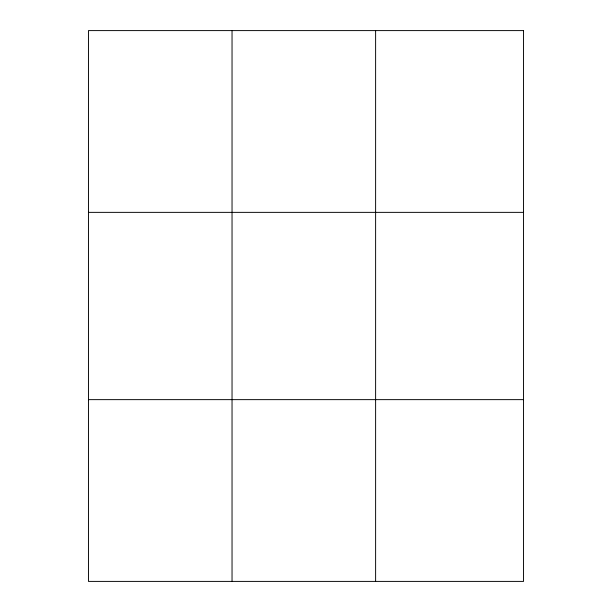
<?xml version="1.0" encoding="UTF-8"?>
<svg xmlns="http://www.w3.org/2000/svg" width="612" height="612" viewBox="0 0 612 612"><rect width="100%" height="100%" fill="white"/><g stroke="black" fill="none" stroke-linecap="round" stroke-linejoin="round"><path stroke-width="0.92" d="M232.04 581.4L232.04 30.6M375.615 581.4L375.615 30.6M88.457 212.364L523.543 212.364M88.457 399.636L523.543 399.636M523.543 30.6L523.543 581.4L88.457 581.4L88.457 30.6L523.543 30.6"/></g></svg>
